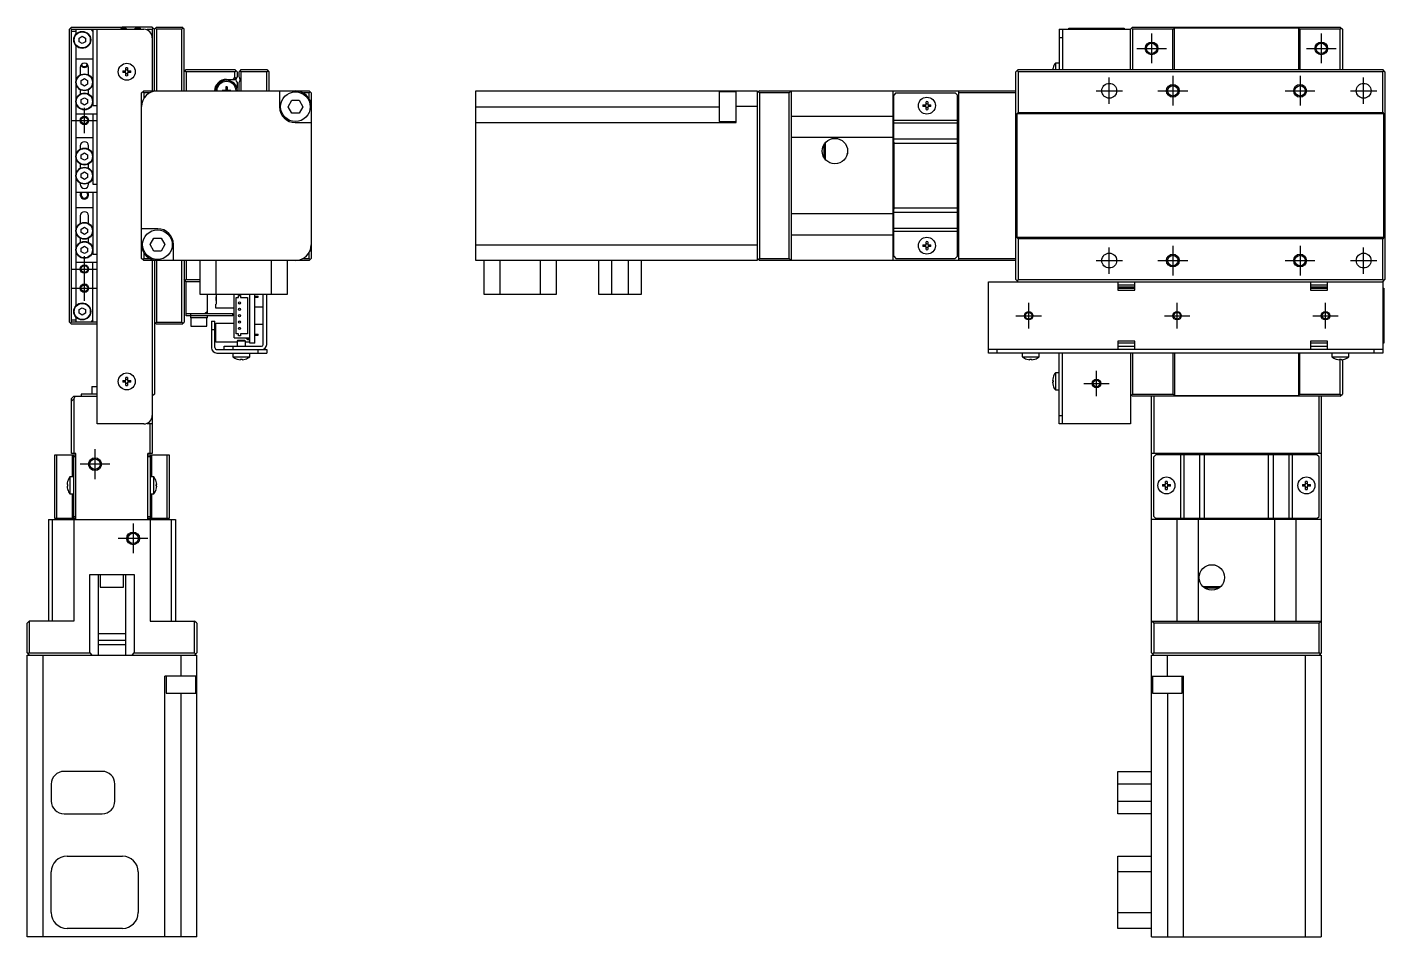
# Model space of a CAD drawing. Extents: x 0 to 668, y -8 to 417.
# Drawn here: x 347.9 to 668.1, y 106.9 to 321.3 of the extents above; entities that cross this region are included whole.
import ezdxf

# ---------------------------------------------------------------- set-up
doc = ezdxf.new("R2010")
doc.units = 0
doc.header["$LTSCALE"] = 0.5
doc.linetypes.add('CENTER', pattern=[50.8, 31.75, -6.35, 6.35, -6.35])
for name, color, linetype in [('MSM_CENTER', 1, 'CENTER'), ('MSM_CONTINUOUS', 7, 'CONTINUOUS'), ('MSM_NARROW', 5, 'CONTINUOUS')]:
    doc.layers.add(name, color=color, linetype=linetype)

msp = doc.modelspace()

# ---------------------------------------------------------------- linework, layer by layer
at = {"layer": 'MSM_CENTER'}
for p, q in [((613.13, 319.8), (613.13, 312.8)), ((653.13, 319.8), (653.13, 312.8)), ((609.63, 316.3), (616.63, 316.3)), ((649.63, 316.3), (656.63, 316.3)), ((603.13, 303.2), (603.13, 309.4)), ((618.13, 309.8), (618.13, 302.8)), ((648.13, 309.8), (648.13, 302.8)), ((663.13, 303.2), (663.13, 309.4)), ((600.03, 306.3), (606.23, 306.3)), ((614.63, 306.3), (621.63, 306.3)), ((644.63, 306.3), (651.63, 306.3)), ((660.03, 306.3), (666.23, 306.3)), ((361.43, 296.3), (361.43, 302.3)), ((358.43, 299.3), (364.43, 299.3)), ((603.13, 263.2), (603.13, 269.4)), ((618.13, 269.8), (618.13, 262.8)), ((648.13, 269.8), (648.13, 262.8)), ((663.13, 263.2), (663.13, 269.4)), ((361.43, 256.8), (361.43, 267.3)), ((600.03, 266.3), (606.23, 266.3)), ((614.63, 266.3), (621.63, 266.3)), ((644.63, 266.3), (651.63, 266.3)), ((660.03, 266.3), (666.23, 266.3)), ((358.43, 264.3), (364.43, 264.3)), ((358.43, 259.8), (364.43, 259.8)), ((584.13, 250.3), (584.13, 256.3)), ((619.13, 250.3), (619.13, 256.3)), ((654.13, 250.3), (654.13, 256.3)), ((581.13, 253.3), (587.13, 253.3)), ((616.13, 253.3), (622.13, 253.3)), ((651.13, 253.3), (657.13, 253.3)), ((600.13, 234.3), (600.13, 240.3)), ((597.13, 237.3), (603.13, 237.3)), ((363.93, 221.8), (363.93, 214.8)), ((367.43, 218.3), (360.43, 218.3)), ((372.93, 204.3), (372.93, 197.3)), ((376.43, 200.8), (369.43, 200.8))]:
    msp.add_line(p, q, dxfattribs=at)
at = {"layer": 'MSM_CONTINUOUS'}
for p, q in [((358.43, 321.3), (357.93, 320.8)), ((357.93, 251.8), (357.93, 320.8)), ((358.43, 320.8), (358.18, 321.05)), ((358.43, 321.3), (369.93, 321.3)), ((358.43, 251.8), (358.43, 320.8)), ((358.43, 320.8), (375.43, 320.8)), ((359.43, 320.3), (358.43, 320.3)), ((359.43, 320.8), (359.43, 319.62)), ((362.93, 320.8), (363.43, 320.3)), ((363.43, 320.8), (363.43, 302.8)), ((364.43, 227.8), (364.43, 320.8)), ((369.93, 321.3), (370.43, 320.8)), ((370.18, 321.05), (369.93, 320.8)), ((370.03, 321.2), (370.23, 321.2)), ((370.13, 321.2), (370.23, 321.3)), ((377.43, 321.3), (370.23, 321.3)), ((370.53, 320.9), (370.33, 320.9)), ((370.53, 320.8), (370.53, 320.9)), ((370.73, 320.8), (370.73, 321.3)), ((371.43, 320.8), (370.93, 321.3)), ((370.93, 320.8), (370.93, 321.3)), ((374.63, 321.1), (373.43, 321.1)), ((373.43, 320.8), (373.43, 321.1)), ((374.63, 320.8), (374.63, 321.1)), ((376.23, 320.8), (377.43, 320.8)), ((376.23, 320.63), (376.23, 320.8)), ((377.43, 321.3), (377.93, 320.8)), ((377.68, 321.05), (377.43, 320.8)), ((377.43, 320.8), (377.43, 306.3)), ((377.93, 320.8), (378.43, 321.3)), ((377.93, 306.3), (377.93, 320.8)), ((378.43, 320.8), (378.18, 321.05)), ((378.43, 321.3), (384.43, 321.3)), ((384.43, 320.8), (378.43, 320.8)), ((378.43, 320.8), (378.43, 306.3)), ((384.93, 320.8), (384.43, 321.3)), ((384.68, 321.05), (384.43, 320.8)), ((384.43, 306.3), (384.43, 320.8)), ((384.93, 306.3), (384.93, 320.8)), ((591.33, 320.8), (591.33, 311.3)), ((591.33, 320.8), (608.13, 320.8)), ((592.13, 320.8), (592.13, 311.3)), ((593.63, 321.1), (606.63, 321.1)), ((593.63, 320.8), (593.63, 321.1)), ((606.63, 321.1), (606.63, 320.8)), ((608.63, 321.3), (608.13, 320.8)), ((608.13, 311.3), (608.13, 320.8)), ((608.63, 320.8), (608.38, 321.05)), ((608.63, 321.3), (657.63, 321.3)), ((618.13, 320.8), (608.63, 320.8)), ((608.63, 320.8), (608.63, 311.3)), ((618.13, 320.8), (618.43, 321.1)), ((618.13, 311.3), (618.13, 320.8)), ((647.83, 321.1), (618.43, 321.1)), ((618.43, 321.1), (618.43, 311.3)), ((647.83, 321.1), (648.13, 320.8)), ((647.83, 311.3), (647.83, 321.1)), ((657.63, 320.8), (648.13, 320.8)), ((648.13, 311.3), (648.13, 320.8)), ((657.63, 321.3), (658.13, 320.8)), ((657.88, 321.05), (657.63, 320.8)), ((657.63, 311.3), (657.63, 320.8)), ((658.13, 320.8), (658.13, 311.3)), ((360.18, 318.73), (360.93, 319.17)), ((360.18, 317.87), (360.18, 318.73)), ((360.93, 317.43), (360.18, 317.87)), ((360.93, 319.17), (361.68, 318.73)), ((361.68, 317.87), (360.93, 317.43)), ((361.68, 318.73), (361.68, 317.87)), ((592.13, 318.8), (591.33, 318.8)), ((359.43, 316.98), (359.43, 255.62)), ((359.43, 313.8), (363.43, 313.8)), ((360.43, 311.8), (360.43, 310.03)), ((362.43, 310.03), (362.43, 311.8)), ((370.5, 311), (371.23, 311)), ((371.23, 310.6), (370.5, 310.6)), ((371.23, 311), (371.23, 311.73)), ((371.23, 309.87), (371.23, 310.6)), ((371.63, 311.73), (371.63, 311)), ((371.63, 311), (372.36, 311)), ((372.36, 310.6), (371.63, 310.6)), ((371.63, 310.6), (371.63, 309.87)), ((384.93, 310.8), (385.43, 311.3)), ((385.43, 310.8), (385.18, 311.05)), ((385.43, 311.3), (396.93, 311.3)), ((385.43, 310.8), (385.43, 306.3)), ((396.93, 310.8), (385.43, 310.8)), ((396.93, 311.3), (397.43, 310.8)), ((397.18, 311.05), (396.93, 310.8)), ((396.93, 309.5), (396.93, 310.8)), ((397.43, 310.8), (397.43, 309.56)), ((397.93, 310.8), (398.13, 311)), ((397.93, 309.56), (397.93, 310.8)), ((398.13, 311), (398.43, 311.3)), ((398.13, 311), (398.33, 310.8)), ((398.33, 310.8), (398.33, 306.3)), ((404.43, 310.8), (398.33, 310.8)), ((398.43, 311.3), (404.43, 311.3)), ((404.43, 311.3), (404.93, 310.8)), ((404.68, 311.05), (404.43, 310.8)), ((404.43, 306.3), (404.43, 310.8)), ((404.93, 310.8), (404.93, 306.3)), ((581.63, 311.3), (581.13, 310.8)), ((581.13, 261.8), (581.13, 310.8)), ((581.38, 311.05), (581.63, 310.8)), ((581.63, 311.3), (667.63, 311.3)), ((667.63, 310.8), (581.63, 310.8)), ((581.63, 310.8), (581.63, 301.2)), ((589.88, 311.75), (589.88, 311.73)), ((590.43, 312.8), (590.43, 311.3)), ((591.33, 312.8), (590.43, 312.8)), ((668.13, 310.8), (667.63, 311.3)), ((667.63, 310.8), (667.88, 311.05)), ((667.63, 301.2), (667.63, 310.8)), ((668.13, 310.8), (668.13, 261.8)), ((360.68, 308.73), (361.43, 309.17)), ((360.68, 307.87), (360.68, 308.73)), ((361.43, 307.43), (360.68, 307.87)), ((361.43, 309.17), (362.18, 308.73)), ((362.18, 307.87), (361.43, 307.43)), ((362.18, 308.73), (362.18, 307.87)), ((394.93, 309), (397.19, 309)), ((396.93, 309.5), (396.43, 309)), ((397.21, 309.11), (396.93, 309.5)), ((397.43, 308.24), (397.43, 306.91)), ((397.93, 306.3), (397.93, 308.24)), ((360.43, 306.57), (360.43, 305.53)), ((360.68, 304.23), (361.43, 304.67)), ((360.68, 303.37), (360.68, 304.23)), ((361.43, 304.67), (362.18, 304.23)), ((362.18, 304.23), (362.18, 303.37)), ((362.43, 305.53), (362.43, 306.57)), ((374.93, 305.8), (375.43, 306.3)), ((374.93, 266.8), (374.93, 305.8)), ((375.43, 305.8), (375.18, 306.05)), ((375.43, 306.3), (414.43, 306.3)), ((376.77, 305.8), (375.43, 305.8)), ((375.43, 305.8), (375.43, 304.46)), ((393.93, 306.3), (393.93, 306.35)), ((394.73, 306.35), (393.93, 306.35)), ((394.46, 306.35), (394.47, 306.3)), ((395.08, 307.2), (394.79, 307.2)), ((394.79, 307.2), (394.79, 306.41)), ((395.08, 306.67), (394.79, 306.67)), ((395.08, 307.2), (395.08, 306.41)), ((395.93, 306.35), (395.14, 306.35)), ((395.4, 306.35), (395.4, 306.3)), ((395.93, 306.3), (395.93, 306.35)), ((407.44, 306.3), (407.44, 302.51)), ((414.43, 305.8), (413.09, 305.8)), ((414.43, 306.3), (414.93, 305.8)), ((414.68, 306.05), (414.43, 305.8)), ((414.43, 304.46), (414.43, 305.8)), ((414.93, 305.8), (414.93, 266.8)), ((453.73, 266.3), (453.73, 306.3)), ((453.73, 306.3), (520.13, 306.3)), ((511.13, 306.06), (511.13, 299.06)), ((515.13, 306.06), (511.13, 306.06)), ((515.13, 298.81), (515.13, 306.3)), ((520.13, 306.3), (520.13, 266.3)), ((520.63, 306.3), (520.13, 305.8)), ((520.38, 306.05), (520.63, 305.8)), ((520.63, 306.3), (581.13, 306.3)), ((520.63, 305.8), (520.63, 266.8)), ((527.63, 305.8), (520.63, 305.8)), ((527.63, 305.8), (528.13, 306.3)), ((527.63, 266.8), (527.63, 305.8)), ((528.13, 306.3), (528.13, 266.3)), ((552.13, 306.3), (552.13, 266.3)), ((552.83, 305.8), (552.33, 305.3)), ((552.33, 267.3), (552.33, 305.3)), ((552.83, 305.8), (566.83, 305.8)), ((567.33, 305.3), (566.83, 305.8)), ((567.33, 267.3), (567.33, 305.3)), ((567.63, 266.3), (567.63, 306.3)), ((581.13, 305.8), (567.63, 305.8)), ((361.43, 302.93), (360.68, 303.37)), ((362.18, 303.37), (361.43, 302.93)), ((363.43, 302.8), (364.43, 302.8)), ((409.46, 302.56), (410.33, 304.06)), ((410.33, 301.06), (409.46, 302.56)), ((410.33, 304.06), (412.06, 304.06)), ((412.06, 301.06), (410.33, 301.06)), ((412.06, 304.06), (412.93, 302.56)), ((412.93, 302.56), (412.06, 301.06)), ((453.73, 302.51), (511.13, 302.51)), ((520.13, 302.6), (515.13, 302.6)), ((559.2, 303), (559.93, 303)), ((559.93, 302.6), (559.2, 302.6)), ((559.93, 303), (559.93, 303.73)), ((559.93, 301.87), (559.93, 302.6)), ((560.33, 303.73), (560.33, 303)), ((560.33, 303), (561.06, 303)), ((560.33, 302.6), (560.33, 301.87)), ((561.06, 302.6), (560.33, 302.6)), ((581.33, 300.9), (581.63, 301.2)), ((581.63, 301.2), (667.63, 301.2)), ((667.63, 301.2), (667.93, 300.9)), ((364.43, 300.8), (359.43, 300.8)), ((363.43, 300.8), (363.43, 284.3)), ((411.14, 298.81), (414.93, 298.81)), ((453.73, 298.81), (515.13, 298.81)), ((511.13, 299.06), (515.13, 299.06)), ((528.13, 300.3), (552.13, 300.3)), ((552.33, 300.55), (552.13, 300.55)), ((552.33, 299.42), (567.33, 299.42)), ((567.33, 298.71), (552.33, 298.71)), ((567.63, 300.55), (567.33, 300.55)), ((567.63, 300.05), (567.33, 300.05)), ((581.33, 300.9), (581.33, 271.7)), ((667.93, 300.9), (581.33, 300.9)), ((667.93, 271.7), (667.93, 300.9)), ((359.43, 295.3), (363.43, 295.3)), ((552.13, 295.3), (528.13, 295.3)), ((552.33, 297.3), (552.13, 297.3)), ((552.33, 296.3), (552.13, 296.3)), ((552.33, 294.95), (567.33, 294.95)), ((360.43, 293.3), (360.43, 292.53)), ((360.68, 291.23), (361.43, 291.67)), ((361.43, 291.67), (362.18, 291.23)), ((362.43, 292.53), (362.43, 293.3)), ((535.93, 290.44), (535.93, 293.76)), ((536.23, 290.06), (536.23, 294.14)), ((541.33, 291.52), (541.37, 291.52)), ((541.33, 291.33), (541.33, 291.52)), ((552.3, 293.57), (552.13, 293.57)), ((552.3, 294.18), (552.3, 278.42)), ((552.33, 294.18), (552.3, 294.18)), ((552.33, 293.13), (552.3, 293.13)), ((552.33, 292.54), (552.3, 292.54)), ((567.33, 293.89), (552.33, 293.89)), ((567.33, 294.55), (567.63, 294.55)), ((360.43, 289.07), (360.43, 288.03)), ((360.68, 290.37), (360.68, 291.23)), ((361.43, 289.93), (360.68, 290.37)), ((362.18, 290.37), (361.43, 289.93)), ((362.18, 291.23), (362.18, 290.37)), ((362.43, 288.03), (362.43, 289.07)), ((552.13, 291.07), (552.3, 291.07)), ((552.13, 288.57), (552.3, 288.57)), ((567.43, 291.3), (567.33, 291.3)), ((567.43, 281.3), (567.43, 291.3)), ((567.63, 291.1), (567.43, 291.3)), ((360.68, 286.73), (361.43, 287.17)), ((360.68, 285.87), (360.68, 286.73)), ((361.43, 285.43), (360.68, 285.87)), ((361.43, 287.17), (362.18, 286.73)), ((362.18, 285.87), (361.43, 285.43)), ((362.18, 286.73), (362.18, 285.87)), ((364.43, 282.3), (359.43, 282.3)), ((360.43, 284.57), (360.43, 284.3)), ((362.43, 284.3), (362.43, 284.57)), ((363.43, 284.3), (364.43, 284.3)), ((363.43, 282.3), (363.43, 267.8)), ((552.3, 284.03), (552.13, 284.03)), ((359.43, 278.8), (363.43, 278.8)), ((552.3, 281.53), (552.13, 281.53)), ((552.13, 279.03), (552.3, 279.03)), ((552.33, 280.06), (552.3, 280.06)), ((552.33, 279.48), (552.3, 279.48)), ((552.33, 278.71), (567.33, 278.71)), ((567.33, 281.3), (567.43, 281.3)), ((567.43, 281.3), (567.63, 281.5)), ((360.43, 276.8), (360.43, 275.03)), ((362.43, 275.03), (362.43, 276.8)), ((552.13, 277.3), (528.13, 277.3)), ((552.13, 276.3), (552.33, 276.3)), ((552.3, 278.42), (552.33, 278.42)), ((567.33, 277.65), (552.33, 277.65)), ((567.63, 278.05), (567.33, 278.05)), ((360.68, 273.73), (361.43, 274.17)), ((360.68, 272.87), (360.68, 273.73)), ((361.43, 272.43), (360.68, 272.87)), ((361.43, 274.17), (362.18, 273.73)), ((362.18, 272.87), (361.43, 272.43)), ((362.18, 273.73), (362.18, 272.87)), ((378.72, 273.79), (374.93, 273.79)), ((552.13, 272.3), (528.13, 272.3)), ((552.13, 275.3), (552.33, 275.3)), ((552.33, 273.89), (567.33, 273.89)), ((567.33, 273.18), (552.33, 273.18)), ((567.33, 272.55), (567.63, 272.55)), ((360.43, 271.57), (360.43, 270.53)), ((360.68, 269.23), (361.43, 269.67)), ((360.68, 268.37), (360.68, 269.23)), ((361.43, 269.67), (362.18, 269.23)), ((362.18, 269.23), (362.18, 268.37)), ((362.43, 270.53), (362.43, 271.57)), ((376.94, 270.04), (377.8, 271.54)), ((377.8, 268.54), (376.94, 270.04)), ((377.8, 271.54), (379.53, 271.54)), ((379.53, 271.54), (380.4, 270.04)), ((380.4, 270.04), (379.53, 268.54)), ((382.42, 266.3), (382.42, 270.09)), ((453.73, 270), (520.13, 270)), ((552.13, 272.05), (552.33, 272.05)), ((559.2, 270), (559.93, 270)), ((559.93, 269.6), (559.2, 269.6)), ((559.93, 270), (559.93, 270.73)), ((559.93, 268.87), (559.93, 269.6)), ((560.33, 270.73), (560.33, 270)), ((560.33, 270), (561.06, 270)), ((560.33, 269.6), (560.33, 268.87)), ((561.06, 269.6), (560.33, 269.6)), ((567.33, 272.05), (567.63, 272.05)), ((581.63, 271.4), (581.33, 271.7)), ((667.93, 271.7), (581.33, 271.7)), ((581.63, 271.4), (581.63, 261.8)), ((667.63, 271.4), (581.63, 271.4)), ((667.93, 271.7), (667.63, 271.4)), ((667.63, 261.8), (667.63, 271.4)), ((364.43, 265.8), (359.43, 265.8)), ((361.43, 267.93), (360.68, 268.37)), ((362.18, 268.37), (361.43, 267.93)), ((363.43, 267.8), (364.43, 267.8)), ((363.43, 251.8), (363.43, 265.8)), ((375.43, 266.3), (374.93, 266.8)), ((375.18, 266.55), (375.43, 266.8)), ((375.43, 268.14), (375.43, 266.8)), ((375.43, 266.8), (376.77, 266.8)), ((414.43, 266.3), (375.43, 266.3)), ((377.43, 266.3), (377.43, 220.8)), ((379.53, 268.54), (377.8, 268.54)), ((377.93, 266.3), (377.93, 234.8)), ((378.43, 266.3), (378.43, 251.8)), ((384.43, 251.8), (384.43, 266.3)), ((384.93, 266.3), (384.93, 251.8)), ((385.43, 266.3), (385.43, 261.8)), ((388.73, 258.3), (388.73, 266.3)), ((392.43, 266.3), (392.43, 258.3)), ((405.53, 258.3), (405.53, 266.3)), ((409.23, 266.3), (409.23, 258.3)), ((413.09, 266.8), (414.43, 266.8)), ((414.43, 266.8), (414.43, 268.14)), ((414.93, 266.8), (414.43, 266.3)), ((414.68, 266.55), (414.43, 266.8)), ((520.13, 266.3), (453.73, 266.3)), ((455.73, 258.3), (455.73, 266.3)), ((459.43, 266.3), (459.43, 258.3)), ((469.03, 258.3), (469.03, 266.3)), ((472.73, 266.3), (472.73, 258.3)), ((482.73, 258.3), (482.73, 266.3)), ((485.73, 266.3), (485.73, 258.3)), ((489.73, 258.3), (489.73, 266.3)), ((492.73, 266.3), (492.73, 258.3)), ((520.63, 266.3), (520.13, 266.8)), ((520.63, 266.8), (520.38, 266.55)), ((520.63, 266.8), (527.63, 266.8)), ((581.13, 266.3), (520.63, 266.3)), ((528.13, 266.3), (527.63, 266.8)), ((552.33, 267.3), (552.83, 266.8)), ((552.83, 266.8), (566.83, 266.8)), ((566.83, 266.8), (567.33, 267.3)), ((567.63, 266.8), (581.13, 266.8)), ((385.43, 261.3), (384.93, 261.8)), ((385.18, 261.55), (385.43, 261.8)), ((385.43, 261.8), (388.73, 261.8)), ((385.43, 253.3), (385.43, 261.3)), ((388.73, 261.3), (385.43, 261.3)), ((574.63, 244.5), (574.63, 261.3)), ((574.63, 261.3), (667.63, 261.3)), ((581.13, 261.8), (581.63, 261.3)), ((581.63, 261.8), (581.38, 261.55)), ((581.63, 261.8), (667.63, 261.8)), ((605.13, 261.3), (605.13, 259.3)), ((609.13, 260.5), (605.13, 260.5)), ((609.13, 260), (605.13, 260)), ((605.13, 259.8), (609.13, 259.8)), ((609.13, 259.3), (609.13, 261.3)), ((650.63, 261.3), (650.63, 259.3)), ((654.63, 260.5), (650.63, 260.5)), ((654.63, 260), (650.63, 260)), ((650.63, 259.8), (654.63, 259.8)), ((654.63, 259.3), (654.63, 261.3)), ((667.63, 261.3), (668.13, 261.8)), ((667.88, 261.55), (667.63, 261.8)), ((667.63, 261.3), (667.63, 244.5)), ((667.63, 259.8), (667.93, 259.8)), ((667.93, 259.8), (667.93, 246.8)), ((409.23, 258.3), (388.73, 258.3)), ((390.43, 253.8), (390.43, 258.3)), ((392.53, 257.75), (392.43, 257.75)), ((392.43, 257.75), (392.43, 256.85)), ((392.53, 257.38), (392.43, 257.38)), ((392.53, 257.23), (392.43, 257.23)), ((392.53, 256.85), (392.43, 256.85)), ((392.53, 258.3), (392.53, 256.05)), ((396.73, 248.05), (396.73, 258.3)), ((397.23, 249.05), (397.23, 257.55)), ((397.23, 257.55), (397.78, 257.55)), ((397.78, 257.55), (397.78, 258.05)), ((397.78, 258.05), (398.28, 258.05)), ((398.28, 258.05), (398.28, 257.55)), ((398.28, 257.55), (399.93, 257.55)), ((399.93, 257.55), (399.93, 249.05)), ((400.43, 246.8), (400.43, 258.3)), ((401.63, 246.8), (401.63, 258.3)), ((401.63, 257.93), (402.43, 257.93)), ((401.63, 257.68), (402.43, 257.68)), ((402.43, 257.68), (402.43, 257.93)), ((403.63, 246.5), (403.63, 258.3)), ((404.43, 246.5), (404.43, 258.3)), ((472.73, 258.3), (455.73, 258.3)), ((492.73, 258.3), (482.73, 258.3)), ((605.13, 259.3), (609.13, 259.3)), ((650.63, 259.3), (654.63, 259.3)), ((359.43, 252.98), (359.43, 251.8)), ((360.18, 254.73), (360.93, 255.17)), ((360.18, 253.87), (360.18, 254.73)), ((360.93, 253.43), (360.18, 253.87)), ((360.93, 255.17), (361.68, 254.73)), ((361.68, 253.87), (360.93, 253.43)), ((361.68, 254.73), (361.68, 253.87)), ((385.43, 253.8), (396.43, 253.8)), ((396.43, 253.3), (385.43, 253.3)), ((386.43, 253.8), (386.43, 252.8)), ((390.43, 254.3), (389.93, 253.8)), ((390.43, 252.8), (390.43, 253.3)), ((392.43, 255.05), (392.43, 256.05)), ((392.43, 256.05), (392.53, 256.05)), ((396.73, 255.05), (392.43, 255.05)), ((396.43, 253.3), (396.43, 253.8)), ((403.63, 255.3), (401.63, 255.3)), ((357.93, 251.8), (358.43, 251.3)), ((358.18, 251.55), (358.43, 251.8)), ((358.43, 252.3), (359.43, 252.3)), ((364.43, 251.8), (358.43, 251.8)), ((364.43, 251.3), (358.43, 251.3)), ((363.43, 252.3), (362.93, 251.8)), ((378.43, 251.3), (377.93, 251.8)), ((378.18, 251.55), (378.43, 251.8)), ((378.43, 251.8), (384.43, 251.8)), ((384.43, 251.3), (378.43, 251.3)), ((384.68, 251.55), (384.43, 251.8)), ((384.43, 251.3), (384.93, 251.8)), ((390.43, 252.8), (386.43, 252.8)), ((386.53, 252.8), (386.53, 250.8)), ((386.53, 250.8), (390.33, 250.8)), ((390.33, 250.8), (390.33, 252.8)), ((391.43, 252), (391.43, 245.7)), ((391.43, 252), (392.23, 252)), ((392.23, 250), (391.43, 250)), ((392.23, 245.8), (392.23, 252)), ((392.43, 247.05), (392.43, 251.55)), ((392.43, 251.55), (396.73, 251.55)), ((401.63, 251.3), (403.63, 251.3)), ((397.43, 247.05), (392.43, 247.05)), ((396.73, 248.05), (400.43, 248.05)), ((397.78, 249.05), (397.23, 249.05)), ((397.63, 247.5), (397.43, 247.3)), ((399.43, 247.3), (397.43, 247.3)), ((397.43, 247.3), (397.43, 246.1)), ((397.63, 247.5), (399.23, 247.5)), ((397.78, 248.55), (397.78, 249.05)), ((398.28, 248.55), (397.78, 248.55)), ((398.28, 249.05), (398.28, 248.55)), ((399.93, 249.05), (398.28, 249.05)), ((399.43, 247.3), (399.23, 247.5)), ((399.43, 246.1), (399.43, 247.3)), ((400.43, 247.05), (399.43, 247.05)), ((399.63, 247.82), (399.63, 248.05)), ((400.43, 247.82), (399.63, 247.82)), ((399.88, 247.6), (399.88, 247.82)), ((400.43, 247.6), (399.88, 247.6)), ((401.63, 246.8), (400.43, 246.8)), ((401.63, 248.93), (402.43, 248.93)), ((401.63, 248.68), (402.43, 248.68)), ((402.43, 248.68), (402.43, 248.93)), ((609.13, 247.3), (605.13, 247.3)), ((605.13, 247.3), (605.13, 245.3)), ((609.13, 246.8), (605.13, 246.8)), ((609.13, 245.3), (609.13, 247.3)), ((654.63, 247.3), (650.63, 247.3)), ((650.63, 247.3), (650.63, 245.3)), ((654.63, 246.8), (650.63, 246.8)), ((654.63, 245.3), (654.63, 247.3)), ((667.93, 246.8), (667.63, 246.8)), ((392.63, 244.5), (404.43, 244.5)), ((392.73, 245.3), (404.43, 245.3)), ((394.43, 245.3), (394.43, 246.1)), ((394.43, 246.1), (403.23, 246.1)), ((396.43, 246.1), (396.43, 245.3)), ((396.43, 244.5), (396.43, 243.6)), ((396.43, 243.6), (400.43, 243.6)), ((400.43, 243.6), (400.43, 244.5)), ((402.43, 244.5), (402.43, 245.3)), ((404.43, 245.3), (404.43, 244.5)), ((667.63, 245.3), (574.63, 245.3)), ((667.63, 244.5), (574.63, 244.5)), ((576.63, 245.3), (576.63, 244.5)), ((582.63, 244.5), (582.63, 243.6)), ((582.63, 243.6), (586.63, 243.6)), ((586.63, 243.6), (586.63, 244.5)), ((591.33, 227.8), (591.33, 244.5)), ((592.13, 227.8), (592.13, 244.5)), ((605.13, 246.1), (609.13, 246.1)), ((608.13, 244.5), (608.13, 227.8)), ((608.63, 244.5), (608.63, 234.8)), ((618.23, 234.8), (618.23, 244.5)), ((618.53, 244.5), (618.53, 234.5)), ((647.73, 244.5), (647.73, 234.5)), ((648.03, 244.5), (648.03, 234.8)), ((650.63, 246.1), (654.63, 246.1)), ((655.63, 244.5), (655.63, 243.6)), ((655.63, 243.6), (659.63, 243.6)), ((659.63, 243.6), (659.63, 244.5)), ((665.63, 244.5), (665.63, 245.3)), ((397.48, 243.04), (397.5, 243.04)), ((398.23, 243.04), (398.63, 243.04)), ((398.23, 242.91), (398.23, 243.04)), ((398.63, 243.04), (398.63, 242.91)), ((399.36, 243.04), (399.38, 243.04)), ((583.68, 243.04), (583.7, 243.04)), ((584.43, 243.04), (584.83, 243.04)), ((584.43, 242.91), (584.43, 243.04)), ((584.83, 243.04), (584.83, 242.91)), ((585.56, 243.04), (585.58, 243.04)), ((656.68, 243.04), (656.7, 243.04)), ((657.43, 243.04), (657.83, 243.04)), ((657.43, 242.91), (657.43, 243.04)), ((657.63, 234.8), (657.63, 243.04)), ((657.83, 243.04), (657.83, 242.91)), ((658.13, 242.95), (658.13, 234.8)), ((658.56, 243.04), (658.58, 243.04)), ((370.5, 238), (371.23, 238)), ((371.23, 237.6), (370.5, 237.6)), ((371.23, 238), (371.23, 238.73)), ((371.23, 236.87), (371.23, 237.6)), ((371.63, 238.73), (371.63, 238)), ((371.63, 238), (372.36, 238)), ((372.36, 237.6), (371.63, 237.6)), ((371.63, 237.6), (371.63, 236.87)), ((589.74, 238), (589.88, 238)), ((589.88, 237.6), (589.74, 237.6)), ((589.88, 238.75), (589.88, 238.73)), ((589.88, 238), (589.88, 237.6)), ((590.43, 239.8), (590.43, 235.8)), ((591.33, 239.8), (590.43, 239.8)), ((358.43, 233.8), (358.93, 234.3)), ((358.43, 220.8), (358.43, 233.8)), ((359.24, 234.3), (358.93, 233.69)), ((358.93, 234.3), (364.43, 234.3)), ((364.43, 234.8), (360.68, 234.8)), ((360.68, 234.8), (360.68, 234.3)), ((363.18, 236.6), (364.43, 236.6)), ((363.18, 236.6), (363.18, 234.8)), ((377.43, 234.8), (377.68, 234.55)), ((377.93, 234.8), (377.43, 234.3)), ((589.88, 236.87), (589.88, 236.85)), ((590.43, 235.8), (591.33, 235.8)), ((608.13, 234.8), (608.63, 234.3)), ((608.38, 234.55), (608.63, 234.8)), ((608.63, 234.8), (618.23, 234.8)), ((657.63, 234.3), (608.63, 234.3)), ((613.13, 173.8), (613.13, 234.3)), ((613.63, 234.3), (613.63, 220.8)), ((618.53, 234.5), (618.23, 234.8)), ((618.53, 234.5), (647.73, 234.5)), ((648.03, 234.8), (647.73, 234.5)), ((648.03, 234.8), (657.63, 234.8)), ((652.63, 220.8), (652.63, 234.3)), ((653.13, 234.3), (653.13, 173.8)), ((657.63, 234.8), (657.88, 234.55)), ((657.63, 234.3), (658.13, 234.8)), ((358.93, 233.69), (358.43, 233.19)), ((358.93, 233.69), (358.93, 220.8)), ((375.43, 227.8), (364.43, 227.8)), ((376.23, 227.8), (376.23, 227.97)), ((377.43, 227.8), (376.23, 227.8)), ((376.93, 220.8), (376.93, 227.8)), ((591.33, 229.8), (592.13, 229.8)), ((608.13, 227.8), (591.33, 227.8)), ((354.43, 205.5), (354.43, 220.5)), ((354.43, 220.5), (359.43, 220.5)), ((354.87, 220.5), (354.87, 205.5)), ((359.43, 220.8), (358.43, 220.8)), ((358.64, 215.3), (358.64, 220.5)), ((358.93, 205.5), (358.93, 220.5)), ((359.43, 220), (358.93, 220)), ((359.43, 205.3), (359.43, 220.8)), ((377.43, 220.8), (376.43, 220.8)), ((376.43, 205.3), (376.43, 220.8)), ((376.43, 220.5), (381.43, 220.5)), ((376.93, 220), (376.43, 220)), ((376.93, 220.5), (376.93, 205.5)), ((377.23, 220.5), (377.23, 215.3)), ((380.99, 205.5), (380.99, 220.5)), ((381.43, 220.5), (381.43, 205.5)), ((653.13, 220.8), (613.13, 220.8)), ((614.13, 220.5), (613.63, 220)), ((613.63, 206), (613.63, 220)), ((652.13, 220.5), (614.13, 220.5)), ((618.88, 220.8), (618.88, 220.5)), ((619.38, 220.8), (619.38, 220.5)), ((620.01, 205.5), (620.01, 220.5)), ((620.72, 220.5), (620.72, 205.5)), ((624.48, 205.5), (624.48, 220.5)), ((624.88, 220.5), (624.88, 220.8)), ((625.55, 220.5), (625.55, 205.5)), ((628.33, 220.8), (628.13, 220.6)), ((638.13, 220.6), (628.13, 220.6)), ((628.13, 220.6), (628.13, 220.5)), ((638.13, 220.6), (637.93, 220.8)), ((638.13, 220.5), (638.13, 220.6)), ((640.72, 205.5), (640.72, 220.5)), ((641.38, 220.8), (641.38, 220.5)), ((641.78, 220.5), (641.78, 205.5)), ((645.55, 205.5), (645.55, 220.5)), ((646.25, 220.5), (646.25, 205.5)), ((646.88, 220.5), (646.88, 220.8)), ((647.38, 220.5), (647.38, 220.8)), ((652.63, 220), (652.13, 220.5)), ((652.63, 206), (652.63, 220)), ((358.03, 215.3), (358.03, 211.3)), ((358.93, 215.3), (358.03, 215.3)), ((377.83, 215.3), (376.93, 215.3)), ((377.83, 211.3), (377.83, 215.3)), ((357.34, 213.5), (357.48, 213.5)), ((357.48, 213.1), (357.34, 213.1)), ((357.48, 214.25), (357.48, 214.23)), ((357.48, 213.5), (357.48, 213.1)), ((357.48, 212.37), (357.48, 212.35)), ((378.39, 214.23), (378.39, 214.25)), ((378.39, 213.5), (378.52, 213.5)), ((378.39, 213.1), (378.39, 213.5)), ((378.52, 213.1), (378.39, 213.1)), ((378.39, 212.35), (378.39, 212.37)), ((615.7, 213.5), (616.43, 213.5)), ((616.43, 213.1), (615.7, 213.1)), ((616.43, 213.5), (616.43, 214.23)), ((616.43, 212.37), (616.43, 213.1)), ((616.83, 214.23), (616.83, 213.5)), ((616.83, 213.5), (617.56, 213.5)), ((616.83, 213.1), (616.83, 212.37)), ((617.56, 213.1), (616.83, 213.1)), ((648.7, 213.5), (649.43, 213.5)), ((649.43, 213.1), (648.7, 213.1)), ((649.43, 213.5), (649.43, 214.23)), ((649.43, 212.37), (649.43, 213.1)), ((649.83, 214.23), (649.83, 213.5)), ((649.83, 213.5), (650.56, 213.5)), ((649.83, 213.1), (649.83, 212.37)), ((650.56, 213.1), (649.83, 213.1)), ((358.03, 211.3), (358.93, 211.3)), ((358.64, 205.5), (358.64, 211.3)), ((376.93, 211.3), (377.83, 211.3)), ((377.23, 211.3), (377.23, 205.5)), ((352.93, 205.3), (352.93, 181.3)), ((352.93, 205.3), (382.93, 205.3)), ((353.93, 181.3), (353.93, 205.3)), ((359.43, 205.5), (354.43, 205.5)), ((358.93, 206), (359.43, 206)), ((358.93, 205.3), (358.93, 181.3)), ((376.43, 206), (376.93, 206)), ((381.43, 205.5), (376.43, 205.5)), ((376.93, 205.3), (376.93, 181.3)), ((381.93, 205.3), (381.93, 181.3)), ((382.93, 205.3), (382.93, 181.3)), ((653.13, 205.3), (613.13, 205.3)), ((613.63, 206), (614.13, 205.5)), ((652.13, 205.5), (614.13, 205.5)), ((618.88, 205.5), (618.88, 205.3)), ((619.13, 181.3), (619.13, 205.3)), ((622.13, 205.5), (622.13, 205.3)), ((623.13, 205.5), (623.13, 205.3)), ((624.13, 205.3), (624.13, 181.3)), ((625.25, 205.5), (625.25, 205.47)), ((625.25, 205.47), (641.01, 205.47)), ((625.86, 205.47), (625.86, 205.3)), ((626.31, 205.5), (626.31, 205.47)), ((626.89, 205.5), (626.89, 205.47)), ((628.36, 205.3), (628.36, 205.47)), ((630.86, 205.3), (630.86, 205.47)), ((635.4, 205.47), (635.4, 205.3)), ((637.9, 205.47), (637.9, 205.3)), ((639.37, 205.5), (639.37, 205.47)), ((639.96, 205.5), (639.96, 205.47)), ((640.4, 205.3), (640.4, 205.47)), ((641.01, 205.47), (641.01, 205.5)), ((642.13, 205.3), (642.13, 181.3)), ((643.13, 205.3), (643.13, 205.5)), ((644.13, 205.3), (644.13, 205.5)), ((647.13, 205.3), (647.13, 181.3)), ((647.38, 205.3), (647.38, 205.5)), ((652.13, 205.5), (652.63, 206)), ((362.68, 173.8), (362.68, 192.3)), ((362.68, 192.3), (373.18, 192.3)), ((364.68, 192.3), (364.68, 173.3)), ((365.18, 192.3), (365.18, 189.3)), ((370.68, 189.3), (370.68, 192.3)), ((371.18, 173.3), (371.18, 192.3)), ((373.18, 192.3), (373.18, 173.8)), ((627.91, 194.5), (627.91, 194.54)), ((628.1, 194.5), (627.91, 194.5)), ((365.18, 189.3), (370.68, 189.3)), ((629.37, 189.4), (625.29, 189.4)), ((628.99, 189.1), (625.67, 189.1)), ((348.43, 181.3), (347.93, 180.8)), ((347.93, 173.8), (347.93, 180.8)), ((348.43, 181.3), (348.43, 173.8)), ((358.93, 181.3), (348.43, 181.3)), ((376.93, 181.3), (387.43, 181.3)), ((387.43, 173.8), (387.43, 181.3)), ((387.93, 180.8), (387.43, 181.3)), ((387.93, 180.8), (387.93, 173.8)), ((613.13, 181.3), (653.13, 181.3)), ((613.63, 180.8), (613.13, 181.3)), ((613.63, 180.8), (613.63, 173.8)), ((652.63, 180.8), (613.63, 180.8)), ((653.13, 181.3), (652.63, 180.8)), ((652.63, 173.8), (652.63, 180.8)), ((371.18, 178.3), (364.68, 178.3)), ((364.68, 176.8), (371.18, 176.8)), ((347.93, 173.8), (348.43, 173.3)), ((347.93, 106.9), (347.93, 173.3)), ((347.93, 173.3), (387.93, 173.3)), ((348.18, 173.55), (348.43, 173.8)), ((348.43, 173.8), (362.68, 173.8)), ((351.63, 173.3), (351.63, 106.9)), ((362.68, 173.8), (363.18, 173.3)), ((364.68, 175.8), (371.18, 175.8)), ((372.68, 173.3), (373.18, 173.8)), ((373.18, 173.8), (387.43, 173.8)), ((384.23, 168.3), (384.23, 173.3)), ((387.43, 173.8), (387.68, 173.55)), ((387.93, 173.8), (387.43, 173.3)), ((387.93, 106.9), (387.93, 173.3)), ((613.13, 173.8), (613.63, 173.3)), ((613.13, 173.3), (653.13, 173.3)), ((613.13, 106.9), (613.13, 173.3)), ((613.38, 173.55), (613.63, 173.8)), ((613.63, 173.8), (652.63, 173.8)), ((616.83, 173.3), (616.83, 168.3)), ((649.43, 106.9), (649.43, 173.3)), ((652.63, 173.8), (652.88, 173.55)), ((653.13, 173.8), (652.63, 173.3)), ((653.13, 173.3), (653.13, 106.9)), ((387.93, 168.3), (380.44, 168.3)), ((380.44, 106.9), (380.44, 168.3)), ((380.7, 168.3), (380.7, 164.3)), ((387.7, 164.3), (387.7, 168.3)), ((613.13, 168.3), (620.62, 168.3)), ((613.37, 168.3), (613.37, 164.3)), ((620.37, 164.3), (620.37, 168.3)), ((620.62, 106.9), (620.62, 168.3)), ((380.7, 164.3), (387.7, 164.3)), ((384.14, 164.3), (384.14, 106.9)), ((613.37, 164.3), (620.37, 164.3)), ((616.92, 106.9), (616.92, 164.3)), ((365.63, 145.9), (356.63, 145.9)), ((605.13, 145.9), (613.13, 145.9)), ((605.13, 135.9), (605.13, 145.9)), ((353.63, 142.9), (353.63, 138.9)), ((368.63, 138.9), (368.63, 142.9)), ((613.13, 142.9), (605.13, 142.9)), ((605.13, 138.9), (613.13, 138.9)), ((356.63, 135.9), (365.63, 135.9)), ((613.13, 135.9), (605.13, 135.9)), ((357.33, 125.9), (370.43, 125.9)), ((605.13, 108.9), (605.13, 125.9)), ((605.13, 125.9), (613.13, 125.9)), ((353.63, 112.6), (353.63, 122.2)), ((374.13, 122.2), (374.13, 112.6)), ((613.13, 122.2), (605.13, 122.2)), ((605.13, 112.6), (613.13, 112.6)), ((370.43, 108.9), (357.33, 108.9)), ((613.13, 108.9), (605.13, 108.9)), ((387.93, 106.9), (347.93, 106.9)), ((613.13, 106.9), (653.13, 106.9))]:
    msp.add_line(p, q, dxfattribs=at)
for centre, radius in [((360.93, 318.3), 2), ((360.93, 318.3), 1.9), ((613.13, 316.3), 1.23), ((653.13, 316.3), 1.23), ((371.43, 310.8), 2), ((361.43, 308.3), 2), ((361.43, 308.3), 1.9), ((603.13, 306.3), 1.75), ((618.13, 306.3), 1.23), ((648.13, 306.3), 1.23), ((663.13, 306.3), 1.75), ((361.43, 303.8), 2), ((361.43, 303.8), 1.9), ((411.2, 302.56), 3.5), ((560.13, 302.8), 2), ((361.43, 299.3), 0.783), ((538.43, 292.1), 3), ((361.43, 290.8), 2), ((361.43, 290.8), 1.9), ((361.43, 286.3), 2), ((361.43, 286.3), 1.9), ((361.43, 273.3), 2), ((361.43, 273.3), 1.9), ((378.67, 270.04), 3.5), ((361.43, 268.8), 2), ((361.43, 268.8), 1.9), ((560.13, 269.8), 2), ((603.13, 266.3), 1.75), ((618.13, 266.3), 1.23), ((648.13, 266.3), 1.23), ((663.13, 266.3), 1.75), ((361.43, 264.3), 0.783), ((361.43, 259.8), 0.783), ((360.93, 254.3), 2), ((360.93, 254.3), 1.9), ((398.03, 256.3), 0.25), ((398.03, 254.8), 0.25), ((398.03, 253.3), 0.25), ((584.13, 253.3), 0.783), ((619.13, 253.3), 0.783), ((654.13, 253.3), 0.783), ((398.03, 251.8), 0.25), ((398.03, 250.3), 0.25), ((371.43, 237.8), 2), ((600.13, 237.3), 0.783), ((363.93, 218.3), 1.23), ((616.63, 213.3), 2), ((649.63, 213.3), 2), ((372.93, 200.8), 1.23), ((627.33, 191.6), 3)]:
    msp.add_circle(centre, radius, dxfattribs=at)
for centre, radius, start, end in [((370.23, 320.9), 0.3, 0, 90), ((375.43, 318.8), 2, 0, 90), ((361.43, 311.8), 1, 0, 180), ((361.43, 312.8), 0.783, 203.0634, 336.9366), ((371.43, 310.8), 0.95, 167.8468, 192.1532), ((371.43, 310.8), 0.435, 152.6335, 207.3665), ((371.43, 310.8), 0.95, 77.8468, 102.1532), ((371.43, 310.8), 0.435, 62.6335, 117.3665), ((371.43, 310.8), 0.435, 332.6335, 27.3665), ((371.43, 310.8), 0.95, 347.8468, 12.1532), ((592.93, 310.8), 3.19, 163.0947, 170.9929), ((592.93, 310.8), 3.2, 141.3178, 162.73), ((371.43, 310.8), 0.435, 242.6335, 297.3665), ((371.43, 310.8), 0.95, 257.8468, 282.1532), ((394.93, 306.2), 2.8, 90, 177.9533), ((394.93, 306.2), 2.6, 2.2042, 177.7958), ((394.93, 306.2), 2.3, 2.4919, 177.5081), ((398.18, 308.9), 1, 138.5904, 221.4096), ((397.18, 308.9), 1, 318.5904, 41.4096), ((378.63, 302.6), 3.7, 90, 180), ((394.73, 306.41), 0.06, 270, 0), ((395.14, 306.41), 0.06, 180, 270), ((411.23, 302.6), 3.7, 0, 90), ((411.14, 302.51), 3.7, 180, 270), ((560.13, 302.8), 0.95, 167.8468, 192.1532), ((560.13, 302.8), 0.435, 152.6335, 207.3665), ((560.13, 302.8), 0.95, 77.8468, 102.1532), ((560.13, 302.8), 0.435, 62.6335, 117.3665), ((560.13, 302.8), 0.435, 242.6335, 297.3665), ((560.13, 302.8), 0.95, 257.8468, 282.1532), ((560.13, 302.8), 0.435, 332.6335, 27.3665), ((560.13, 302.8), 0.95, 347.8468, 12.1532), ((361.43, 293.3), 1, 0, 180), ((361.43, 284.3), 1, 180, 0), ((361.43, 281.8), 0.783, 140.3451, 39.6549), ((361.43, 276.8), 1, 0, 180), ((378.72, 270.09), 3.7, 0, 90), ((378.63, 270), 3.7, 180, 270), ((411.23, 270), 3.7, 270, 0), ((560.13, 269.8), 0.95, 167.8468, 192.1532), ((560.13, 269.8), 0.435, 152.6335, 207.3665), ((560.13, 269.8), 0.95, 77.8468, 102.1532), ((560.13, 269.8), 0.435, 62.6335, 117.3665), ((560.13, 269.8), 0.435, 242.6335, 297.3665), ((560.13, 269.8), 0.435, 332.6335, 27.3665), ((560.13, 269.8), 0.95, 347.8468, 12.1532), ((560.13, 269.8), 0.95, 257.8468, 282.1532), ((392.63, 245.7), 1.2, 180, 270), ((392.73, 245.8), 0.5, 180, 270), ((398.43, 246.1), 3.2, 231.3178, 252.73), ((398.43, 246.1), 3.2, 287.27, 308.6822), ((403.23, 246.5), 0.4, 270, 0), ((403.23, 246.5), 1.2, 270, 0), ((584.63, 246.1), 3.2, 231.3178, 252.73), ((584.63, 246.1), 3.2, 287.27, 308.6822), ((657.63, 246.1), 3.2, 231.3178, 252.73), ((657.63, 246.1), 3.2, 287.27, 308.6822), ((398.43, 246.1), 3.19, 253.0947, 266.4097), ((398.43, 246.1), 3.19, 273.5903, 286.9053), ((584.63, 246.1), 3.19, 253.0947, 266.4096), ((584.63, 246.1), 3.19, 273.5903, 286.9053), ((657.63, 246.1), 3.19, 253.0947, 266.4096), ((657.63, 246.1), 3.19, 273.5903, 286.9053), ((371.43, 237.8), 0.95, 167.8468, 192.1532), ((371.43, 237.8), 0.435, 152.6335, 207.3665), ((371.43, 237.8), 0.95, 77.8468, 102.1532), ((371.43, 237.8), 0.435, 62.6335, 117.3665), ((371.43, 237.8), 0.435, 242.6335, 297.3665), ((371.43, 237.8), 0.435, 332.6335, 27.3665), ((371.43, 237.8), 0.95, 347.8468, 12.1532), ((592.93, 237.8), 3.19, 163.0947, 176.4097), ((592.93, 237.8), 3.19, 183.5904, 196.9053), ((592.93, 237.8), 3.2, 141.3178, 162.73), ((371.43, 237.8), 0.95, 257.8468, 282.1532), ((592.93, 237.8), 3.2, 197.27, 218.6822), ((375.43, 229.8), 2, 270, 0), ((360.53, 213.3), 3.2, 141.3178, 162.73), ((375.33, 213.3), 3.2, 17.27, 38.6822), ((360.53, 213.3), 3.19, 163.0947, 176.4096), ((360.53, 213.3), 3.19, 183.5904, 196.9053), ((360.53, 213.3), 3.2, 197.27, 218.6822), ((375.33, 213.3), 3.2, 321.3178, 342.73), ((375.33, 213.3), 3.19, 3.5904, 16.9053), ((375.33, 213.3), 3.19, 343.0947, 356.4096), ((616.63, 213.3), 0.95, 167.8468, 192.1532), ((616.63, 213.3), 0.435, 152.6335, 207.3665), ((616.63, 213.3), 0.95, 77.8468, 102.1532), ((616.63, 213.3), 0.435, 62.6335, 117.3665), ((616.63, 213.3), 0.435, 242.6335, 297.3665), ((616.63, 213.3), 0.95, 257.8468, 282.1532), ((616.63, 213.3), 0.435, 332.6335, 27.3665), ((616.63, 213.3), 0.95, 347.8468, 12.1532), ((649.63, 213.3), 0.95, 167.8468, 192.1532), ((649.63, 213.3), 0.435, 152.6335, 207.3665), ((649.63, 213.3), 0.95, 77.8468, 102.1532), ((649.63, 213.3), 0.435, 62.6335, 117.3665), ((649.63, 213.3), 0.435, 242.6335, 297.3665), ((649.63, 213.3), 0.95, 257.8468, 282.1532), ((649.63, 213.3), 0.435, 332.6335, 27.3665), ((649.63, 213.3), 0.95, 347.8468, 12.1532), ((356.63, 142.9), 3, 90, 180), ((365.63, 142.9), 3, 0, 90), ((356.63, 138.9), 3, 180, 270), ((365.63, 138.9), 3, 270, 0), ((357.33, 122.2), 3.7, 90, 180), ((370.43, 122.2), 3.7, 0, 90), ((357.33, 112.6), 3.7, 180, 270), ((370.43, 112.6), 3.7, 270, 0)]:
    msp.add_arc(centre, radius, start, end, dxfattribs=at)
at = {"layer": 'MSM_NARROW'}
for centre, radius in [((613.13, 316.3), 1.5), ((653.13, 316.3), 1.5), ((618.13, 306.3), 1.5), ((648.13, 306.3), 1.5), ((361.43, 299.3), 1), ((618.13, 266.3), 1.5), ((648.13, 266.3), 1.5), ((361.43, 264.3), 1), ((361.43, 259.8), 1), ((584.13, 253.3), 1), ((619.13, 253.3), 1), ((654.13, 253.3), 1), ((600.13, 237.3), 1), ((363.93, 218.3), 1.5), ((372.93, 200.8), 1.5)]:
    msp.add_circle(centre, radius, dxfattribs=at)
for centre, start, end in [((361.43, 312.8), 210, 330), ((361.43, 281.8), 150, 30)]:
    msp.add_arc(centre, 1, start, end, dxfattribs=at)

doc.saveas('drawing.dxf')
